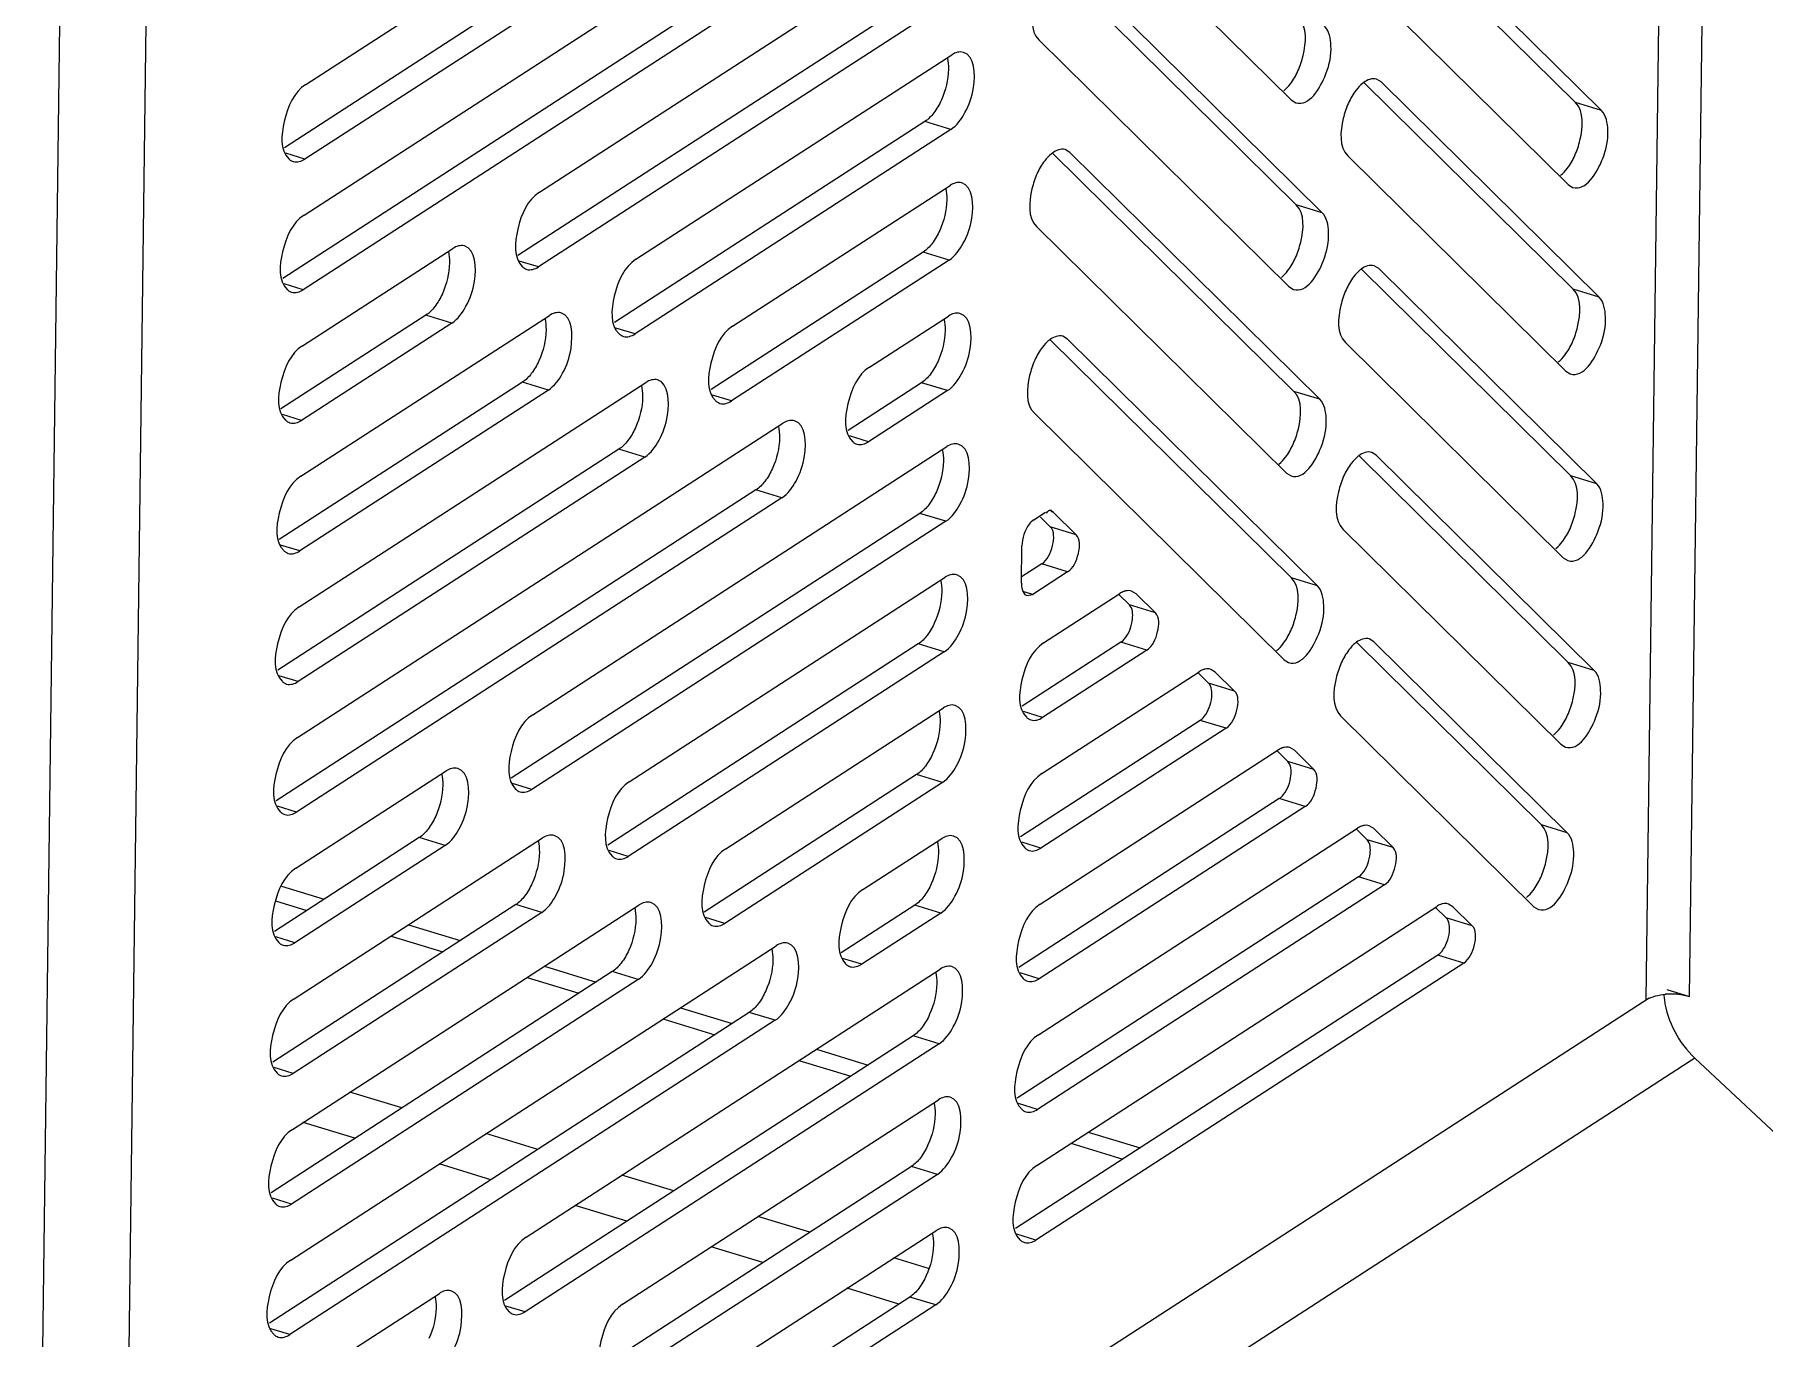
# Model space of a CAD drawing. Header units: millimetres. Extents: x -177 to 18421, y -5017 to 3255.
# Drawn here: x 4838.75 to 4859.56, y -2473.73 to -2458.04 of the extents above; entities that cross this region are included whole.
import ezdxf

# ---------------------------------------------------------------- set-up
doc = ezdxf.new("R2010")
doc.units = ezdxf.units.MM
doc.header["$LTSCALE"] = 46.255
doc.layers.get('0').update_dxf_attribs({"linetype": 'CONTINUOUS'})

msp = doc.modelspace()

# ---------------------------------------------------------------- linework, layer by layer
at = {"color": 3, "linetype": 'Continuous'}
for p, q in [((4858.662, -2469.613), (4859.216, -2426.319)), ((4858.141, -2469.653), (4858.692, -2426.658)), ((4839.793, -2481.536), (4840.376, -2436.023)), ((4838.753, -2481.616), (4839.336, -2436.103)), ((4842.016, -2458.641), (4846.187, -2455.941)), ((4853.869, -2458.828), (4850.863, -2455.859)), ((4841.996, -2460.213), (4847.834, -2456.432)), ((4854.98, -2456.367), (4857.601, -2458.955)), ((4846.175, -2456.838), (4842.005, -2459.539)), ((4844.826, -2459.938), (4849.806, -2456.713)), ((4851.235, -2457.214), (4854.242, -2460.184)), ((4857.2, -2459.845), (4854.578, -2457.256)), ((4847.823, -2457.329), (4841.985, -2461.11)), ((4849.794, -2457.611), (4844.814, -2460.836)), ((4853.84, -2461.073), (4850.834, -2458.104)), ((4845.987, -2460.744), (4849.786, -2458.284)), ((4854.951, -2458.611), (4854.895, -2458.578)), ((4854.951, -2458.611), (4857.572, -2461.2)), ((4853.869, -2458.828), (4853.925, -2458.862)), ((4849.774, -2459.182), (4845.976, -2461.642)), ((4851.206, -2459.459), (4851.151, -2459.425)), ((4851.206, -2459.459), (4854.213, -2462.428)), ((4857.171, -2462.09), (4854.55, -2459.501)), ((4847.149, -2461.55), (4849.766, -2459.855)), ((4857.2, -2459.845), (4857.255, -2459.879)), ((4853.811, -2463.318), (4850.805, -2460.349)), ((4841.976, -2461.784), (4843.783, -2460.614)), ((4849.754, -2460.753), (4847.137, -2462.448)), ((4854.922, -2460.856), (4854.867, -2460.822)), ((4854.922, -2460.856), (4857.544, -2463.445)), ((4853.84, -2461.073), (4853.896, -2461.107)), ((4841.956, -2463.355), (4844.945, -2461.42)), ((4848.796, -2462.041), (4849.746, -2461.427)), ((4843.772, -2461.511), (4841.965, -2462.682)), ((4851.178, -2461.704), (4851.122, -2461.67)), ((4851.178, -2461.704), (4854.184, -2464.673)), ((4857.142, -2464.334), (4854.521, -2461.745)), ((4841.936, -2464.926), (4846.106, -2462.226)), ((4857.171, -2462.09), (4857.227, -2462.123)), ((4844.933, -2462.317), (4841.945, -2464.253)), ((4849.734, -2462.324), (4848.785, -2462.939)), ((4853.783, -2465.562), (4850.776, -2462.593)), ((4841.916, -2466.498), (4847.754, -2462.717)), ((4846.094, -2463.123), (4841.924, -2465.824)), ((4844.745, -2466.223), (4849.725, -2462.998)), ((4854.893, -2463.1), (4854.838, -2463.067)), ((4854.893, -2463.1), (4857.515, -2465.689)), ((4853.811, -2463.318), (4853.867, -2463.351)), ((4847.742, -2463.614), (4841.904, -2467.395)), ((4849.714, -2463.896), (4844.734, -2467.121)), ((4850.772, -2463.878), (4850.913, -2463.786)), ((4851.01, -2463.789), (4850.983, -2463.772)), ((4851.01, -2463.789), (4851.282, -2464.057)), ((4857.114, -2466.579), (4854.492, -2463.99)), ((4850.624, -2464.641), (4850.63, -2464.192)), ((4857.142, -2464.334), (4857.198, -2464.368)), ((4845.907, -2467.029), (4849.705, -2464.569)), ((4851.179, -2464.504), (4850.76, -2464.776)), ((4850.69, -2464.79), (4850.76, -2464.776)), ((4850.891, -2465.359), (4851.808, -2464.765)), ((4852.003, -2464.769), (4851.948, -2464.735)), ((4852.003, -2464.769), (4852.235, -2464.998)), ((4854.865, -2465.345), (4854.809, -2465.311)), ((4854.865, -2465.345), (4857.19, -2467.642)), ((4849.694, -2465.467), (4845.895, -2467.927)), ((4852.132, -2465.445), (4850.879, -2466.257)), ((4853.783, -2465.562), (4853.838, -2465.596)), ((4850.87, -2466.93), (4852.761, -2465.706)), ((4852.956, -2465.71), (4852.901, -2465.677)), ((4852.956, -2465.71), (4853.188, -2465.94)), ((4847.068, -2467.835), (4849.685, -2466.14)), ((4856.789, -2468.532), (4854.463, -2466.235)), ((4853.085, -2466.386), (4850.859, -2467.828)), ((4850.85, -2468.502), (4853.714, -2466.647)), ((4853.909, -2466.651), (4853.854, -2466.618)), ((4853.909, -2466.651), (4854.141, -2466.881)), ((4857.114, -2466.579), (4857.169, -2466.612)), ((4841.896, -2468.069), (4843.703, -2466.899)), ((4849.674, -2467.038), (4847.056, -2468.733)), ((4854.038, -2467.327), (4850.839, -2469.399)), ((4841.876, -2469.64), (4844.864, -2467.705)), ((4850.83, -2470.073), (4854.667, -2467.588)), ((4854.862, -2467.592), (4854.807, -2467.559)), ((4854.862, -2467.592), (4855.094, -2467.822)), ((4843.691, -2467.796), (4841.884, -2468.967)), ((4848.716, -2468.326), (4849.665, -2467.712)), ((4841.722, -2468.285), (4842.236, -2468.442)), ((4854.991, -2468.269), (4850.819, -2470.971)), ((4841.855, -2471.211), (4846.025, -2468.511)), ((4850.81, -2471.644), (4855.62, -2468.529)), ((4855.814, -2468.533), (4855.76, -2468.5)), ((4855.814, -2468.533), (4856.047, -2468.763)), ((4856.789, -2468.532), (4856.845, -2468.565)), ((4844.853, -2468.602), (4841.864, -2470.538)), ((4849.654, -2468.609), (4848.704, -2469.224)), ((4843.249, -2468.751), (4843.872, -2468.941)), ((4841.835, -2472.783), (4847.673, -2469.002)), ((4844.665, -2472.508), (4849.645, -2469.283)), ((4844.885, -2469.249), (4845.508, -2469.439)), ((4855.944, -2469.21), (4850.799, -2472.542)), ((4846.014, -2469.408), (4841.844, -2472.109)), ((4858.387, -2469.529), (4858.662, -2469.613)), ((4858.174, -2469.632), (4839.376, -2481.806)), ((4846.521, -2469.748), (4847.144, -2469.938)), ((4847.662, -2469.899), (4841.824, -2473.68)), ((4849.633, -2470.181), (4844.653, -2473.406)), ((4858.725, -2470.354), (4839.751, -2482.643)), ((4848.157, -2470.247), (4848.78, -2470.437)), ((4867.083, -2478.178), (4858.725, -2470.354)), ((4845.826, -2473.314), (4849.625, -2470.854)), ((4851.428, -2471.244), (4852.051, -2471.434)), ((4849.613, -2471.752), (4845.815, -2474.212)), ((4846.987, -2474.12), (4849.605, -2472.425)), ((4841.815, -2474.354), (4843.622, -2473.184)), ((4849.593, -2473.323), (4846.976, -2475.018))]:
    msp.add_line(p, q, dxfattribs=at)
at = {"color": 7, "linetype": 'Continuous'}
for p, q in [((4854.772, -2456.374), (4857.289, -2458.86)), ((4845.863, -2456.743), (4841.758, -2459.403)), ((4847.511, -2457.234), (4841.738, -2460.974)), ((4851.028, -2457.222), (4853.93, -2460.089)), ((4849.483, -2457.516), (4844.567, -2460.7)), ((4854.743, -2458.619), (4857.261, -2461.105)), ((4857.601, -2458.955), (4857.289, -2458.86)), ((4849.463, -2459.087), (4845.728, -2461.506)), ((4849.774, -2459.182), (4849.463, -2459.087)), ((4842.005, -2459.539), (4841.774, -2459.469)), ((4850.999, -2459.467), (4853.901, -2462.333)), ((4854.242, -2460.184), (4853.93, -2460.089)), ((4844.814, -2460.836), (4844.583, -2460.766)), ((4849.443, -2460.658), (4846.89, -2462.312)), ((4849.754, -2460.753), (4849.443, -2460.658)), ((4841.985, -2461.11), (4841.754, -2461.04)), ((4854.715, -2460.864), (4857.232, -2463.35)), ((4857.572, -2461.2), (4857.261, -2461.105)), ((4843.46, -2461.416), (4841.717, -2462.545)), ((4843.772, -2461.511), (4843.46, -2461.416)), ((4845.976, -2461.642), (4845.744, -2461.572)), ((4850.97, -2461.712), (4853.872, -2464.578)), ((4844.621, -2462.222), (4841.697, -2464.116)), ((4844.933, -2462.317), (4844.621, -2462.222)), ((4849.422, -2462.229), (4848.538, -2462.803)), ((4849.734, -2462.324), (4849.422, -2462.229)), ((4847.137, -2462.448), (4846.906, -2462.378)), ((4854.213, -2462.428), (4853.901, -2462.333)), ((4841.965, -2462.682), (4841.734, -2462.611)), ((4848.785, -2462.939), (4848.554, -2462.869)), ((4845.783, -2463.028), (4841.677, -2465.688)), ((4846.094, -2463.123), (4845.783, -2463.028)), ((4854.686, -2463.108), (4857.203, -2465.594)), ((4847.431, -2463.519), (4841.657, -2467.259)), ((4847.742, -2463.614), (4847.431, -2463.519)), ((4857.544, -2463.445), (4857.232, -2463.35)), ((4849.402, -2463.801), (4844.486, -2466.985)), ((4849.714, -2463.896), (4849.402, -2463.801)), ((4850.853, -2463.847), (4850.971, -2463.962)), ((4851.01, -2463.789), (4850.98, -2463.779)), ((4851.282, -2464.057), (4850.971, -2463.962)), ((4841.945, -2464.253), (4841.713, -2464.183)), ((4850.868, -2464.409), (4850.625, -2464.566)), ((4851.179, -2464.504), (4850.868, -2464.409)), ((4854.184, -2464.673), (4853.872, -2464.578)), ((4850.76, -2464.776), (4850.641, -2464.739)), ((4851.796, -2464.777), (4851.924, -2464.903)), ((4852.235, -2464.998), (4851.924, -2464.903)), ((4849.382, -2465.372), (4845.648, -2467.791)), ((4849.694, -2465.467), (4849.382, -2465.372)), ((4851.82, -2465.35), (4850.632, -2466.12)), ((4852.132, -2465.445), (4851.82, -2465.35)), ((4854.657, -2465.353), (4856.879, -2467.547)), ((4857.515, -2465.689), (4857.203, -2465.594)), ((4841.924, -2465.824), (4841.693, -2465.754)), ((4852.749, -2465.718), (4852.876, -2465.845)), ((4853.188, -2465.94), (4852.876, -2465.845)), ((4850.879, -2466.257), (4850.648, -2466.186)), ((4852.773, -2466.291), (4850.612, -2467.691)), ((4853.085, -2466.386), (4852.773, -2466.291)), ((4853.702, -2466.659), (4853.829, -2466.786)), ((4854.141, -2466.881), (4853.829, -2466.786)), ((4844.734, -2467.121), (4844.503, -2467.051)), ((4849.362, -2466.943), (4846.809, -2468.597)), ((4849.674, -2467.038), (4849.362, -2466.943)), ((4853.726, -2467.232), (4850.592, -2469.263)), ((4854.038, -2467.327), (4853.726, -2467.232)), ((4841.904, -2467.395), (4841.673, -2467.325)), ((4843.38, -2467.701), (4841.637, -2468.83)), ((4843.691, -2467.796), (4843.38, -2467.701)), ((4854.654, -2467.6), (4854.782, -2467.727)), ((4857.19, -2467.642), (4856.879, -2467.547)), ((4845.895, -2467.927), (4845.664, -2467.857)), ((4850.859, -2467.828), (4850.628, -2467.758)), ((4855.094, -2467.822), (4854.782, -2467.727)), ((4854.679, -2468.174), (4850.571, -2470.834)), ((4854.991, -2468.269), (4854.679, -2468.174)), ((4844.541, -2468.507), (4841.617, -2470.401)), ((4841.652, -2468.462), (4842.028, -2468.577)), ((4844.853, -2468.602), (4844.541, -2468.507)), ((4849.342, -2468.514), (4848.457, -2469.088)), ((4849.654, -2468.609), (4849.342, -2468.514)), ((4847.056, -2468.733), (4846.825, -2468.663)), ((4855.607, -2468.542), (4855.735, -2468.668)), ((4856.047, -2468.763), (4855.735, -2468.668)), ((4841.884, -2468.967), (4841.653, -2468.896)), ((4843.041, -2468.886), (4843.664, -2469.076)), ((4848.704, -2469.224), (4848.473, -2469.154)), ((4855.632, -2469.115), (4850.551, -2472.405)), ((4855.944, -2469.21), (4855.632, -2469.115)), ((4845.702, -2469.313), (4841.597, -2471.973)), ((4846.014, -2469.408), (4845.702, -2469.313)), ((4850.839, -2469.399), (4850.608, -2469.329)), ((4844.677, -2469.384), (4845.3, -2469.574)), ((4847.35, -2469.804), (4841.577, -2473.544)), ((4846.312, -2469.883), (4846.936, -2470.073)), ((4847.662, -2469.899), (4847.35, -2469.804)), ((4849.322, -2470.086), (4844.406, -2473.269)), ((4849.633, -2470.181), (4849.322, -2470.086)), ((4847.948, -2470.382), (4848.572, -2470.572)), ((4841.864, -2470.538), (4841.633, -2470.468)), ((4843.17, -2470.953), (4842.547, -2470.763)), ((4850.819, -2470.971), (4850.587, -2470.9)), ((4842.607, -2471.318), (4841.984, -2471.128)), ((4844.806, -2471.452), (4844.183, -2471.262)), ((4851.22, -2471.379), (4851.843, -2471.569)), ((4844.243, -2471.817), (4843.62, -2471.627)), ((4849.302, -2471.657), (4845.567, -2474.076)), ((4849.613, -2471.752), (4849.302, -2471.657)), ((4846.442, -2471.951), (4845.819, -2471.761)), ((4841.844, -2472.109), (4841.613, -2472.039)), ((4845.879, -2472.315), (4845.256, -2472.126)), ((4848.078, -2472.449), (4847.455, -2472.259)), ((4850.799, -2472.542), (4850.567, -2472.471)), ((4847.515, -2472.814), (4846.892, -2472.624)), ((4849.508, -2472.885), (4849.091, -2472.758)), ((4849.281, -2473.228), (4846.729, -2474.882)), ((4849.151, -2473.313), (4848.528, -2473.123)), ((4849.593, -2473.323), (4849.281, -2473.228)), ((4844.653, -2473.406), (4844.422, -2473.336)), ((4841.824, -2473.68), (4841.593, -2473.61))]:
    msp.add_line(p, q, dxfattribs=at)
at = {"color": 3, "linetype": 'Continuous'}
for centre, radius, start, end in [((4854.948, -2458.898), 0.349, 126.3781, 128.9215), ((4851.203, -2459.746), 0.349, 126.3781, 128.9215), ((4854.919, -2461.143), 0.349, 126.3781, 128.9215), ((4851.174, -2461.991), 0.349, 126.3781, 128.9215), ((4854.89, -2463.387), 0.349, 126.3781, 128.9215), ((4854.861, -2465.632), 0.349, 126.3781, 128.9215), ((4859.337, -2469.525), 0.987, 183.5455, 187.4814), ((4858.444, -2470.422), 0.839, 84.8575, 95.0883)]:
    msp.add_arc(centre, radius, start, end, dxfattribs=at)
for points, knots in [([(4850.842, -2457.469), (4850.815, -2457.528), (4850.75, -2457.726), (4850.726, -2457.998), (4850.834, -2458.104)], [0, 0, 0, 0, 0.300556, 1, 1, 1, 1]), ([(4853.925, -2458.862), (4854.085, -2458.91), (4854.308, -2458.54), (4854.365, -2458.22), (4854.329, -2457.997), (4854.27, -2457.939)], [0, 0, 0, 0, 0.457686, 0.773105, 1, 1, 1, 1]), ([(4849.774, -2459.182), (4849.848, -2459.134), (4849.968, -2458.963), (4850.075, -2458.671), (4850.066, -2458.297), (4849.926, -2458.255)], [0, 0, 0, 0, 0.257826, 0.570702, 1, 1, 1, 1]), ([(4842.016, -2458.641), (4841.873, -2458.735), (4841.735, -2459.044), (4841.703, -2459.429), (4841.81, -2459.535)], [0, 0, 0, 0, 0.531434, 1, 1, 1, 1]), ([(4854.558, -2458.866), (4854.531, -2458.925), (4854.466, -2459.123), (4854.442, -2459.394), (4854.55, -2459.501)], [0, 0, 0, 0, 0.300556, 1, 1, 1, 1]), ([(4857.255, -2459.879), (4857.415, -2459.927), (4857.639, -2459.557), (4857.696, -2459.237), (4857.66, -2459.014), (4857.601, -2458.955)], [0, 0, 0, 0, 0.457686, 0.773105, 1, 1, 1, 1]), ([(4841.81, -2459.535), (4841.818, -2459.543), (4841.835, -2459.557), (4841.855, -2459.566), (4841.865, -2459.569)], [0, 0, 0, 0, 0.511486, 1, 1, 1, 1]), ([(4850.813, -2459.714), (4850.786, -2459.773), (4850.721, -2459.97), (4850.698, -2460.242), (4850.805, -2460.349)], [0, 0, 0, 0, 0.300556, 1, 1, 1, 1]), ([(4844.826, -2459.938), (4844.682, -2460.032), (4844.544, -2460.341), (4844.512, -2460.726), (4844.619, -2460.832)], [0, 0, 0, 0, 0.531434, 1, 1, 1, 1]), ([(4849.754, -2460.753), (4849.828, -2460.705), (4849.948, -2460.534), (4850.055, -2460.242), (4850.046, -2459.869), (4849.906, -2459.826)], [0, 0, 0, 0, 0.257826, 0.570702, 1, 1, 1, 1]), ([(4841.996, -2460.213), (4841.852, -2460.306), (4841.715, -2460.615), (4841.682, -2461), (4841.79, -2461.106)], [0, 0, 0, 0, 0.531434, 1, 1, 1, 1]), ([(4853.896, -2461.107), (4854.056, -2461.155), (4854.279, -2460.785), (4854.336, -2460.465), (4854.3, -2460.242), (4854.242, -2460.184)], [0, 0, 0, 0, 0.457686, 0.773105, 1, 1, 1, 1]), ([(4843.772, -2461.511), (4843.846, -2461.464), (4843.965, -2461.292), (4844.073, -2461), (4844.063, -2460.627), (4843.923, -2460.584)], [0, 0, 0, 0, 0.257826, 0.570702, 1, 1, 1, 1]), ([(4844.619, -2460.832), (4844.627, -2460.84), (4844.644, -2460.853), (4844.664, -2460.863), (4844.674, -2460.866)], [0, 0, 0, 0, 0.511486, 1, 1, 1, 1]), ([(4845.987, -2460.744), (4845.843, -2460.838), (4845.706, -2461.147), (4845.673, -2461.532), (4845.781, -2461.638)], [0, 0, 0, 0, 0.531434, 1, 1, 1, 1]), ([(4841.79, -2461.106), (4841.798, -2461.114), (4841.815, -2461.128), (4841.835, -2461.137), (4841.845, -2461.14)], [0, 0, 0, 0, 0.511486, 1, 1, 1, 1]), ([(4854.529, -2461.11), (4854.502, -2461.17), (4854.437, -2461.367), (4854.413, -2461.639), (4854.521, -2461.745)], [0, 0, 0, 0, 0.300556, 1, 1, 1, 1]), ([(4857.227, -2462.123), (4857.387, -2462.171), (4857.61, -2461.801), (4857.667, -2461.481), (4857.631, -2461.258), (4857.572, -2461.2)], [0, 0, 0, 0, 0.457686, 0.773105, 1, 1, 1, 1]), ([(4844.933, -2462.317), (4845.007, -2462.27), (4845.127, -2462.098), (4845.234, -2461.806), (4845.225, -2461.433), (4845.084, -2461.39)], [0, 0, 0, 0, 0.257826, 0.570702, 1, 1, 1, 1]), ([(4849.734, -2462.324), (4849.808, -2462.277), (4849.928, -2462.105), (4850.035, -2461.813), (4850.026, -2461.44), (4849.885, -2461.397)], [0, 0, 0, 0, 0.257826, 0.570702, 1, 1, 1, 1]), ([(4845.781, -2461.638), (4845.789, -2461.646), (4845.806, -2461.66), (4845.826, -2461.669), (4845.836, -2461.672)], [0, 0, 0, 0, 0.511486, 1, 1, 1, 1]), ([(4847.149, -2461.55), (4847.005, -2461.644), (4846.867, -2461.953), (4846.835, -2462.338), (4846.942, -2462.444)], [0, 0, 0, 0, 0.531434, 1, 1, 1, 1]), ([(4841.976, -2461.784), (4841.832, -2461.877), (4841.695, -2462.187), (4841.662, -2462.571), (4841.77, -2462.678)], [0, 0, 0, 0, 0.531434, 1, 1, 1, 1]), ([(4848.796, -2462.041), (4848.653, -2462.135), (4848.515, -2462.444), (4848.483, -2462.829), (4848.59, -2462.935)], [0, 0, 0, 0, 0.531434, 1, 1, 1, 1]), ([(4850.784, -2461.958), (4850.758, -2462.018), (4850.693, -2462.215), (4850.669, -2462.487), (4850.776, -2462.593)], [0, 0, 0, 0, 0.300556, 1, 1, 1, 1]), ([(4846.094, -2463.123), (4846.168, -2463.076), (4846.288, -2462.904), (4846.395, -2462.612), (4846.386, -2462.239), (4846.246, -2462.196)], [0, 0, 0, 0, 0.257826, 0.570702, 1, 1, 1, 1]), ([(4846.942, -2462.444), (4846.95, -2462.452), (4846.967, -2462.466), (4846.987, -2462.475), (4846.997, -2462.478)], [0, 0, 0, 0, 0.511486, 1, 1, 1, 1]), ([(4853.867, -2463.351), (4854.027, -2463.399), (4854.251, -2463.03), (4854.307, -2462.71), (4854.272, -2462.486), (4854.213, -2462.428)], [0, 0, 0, 0, 0.457686, 0.773105, 1, 1, 1, 1]), ([(4841.77, -2462.678), (4841.778, -2462.685), (4841.795, -2462.699), (4841.815, -2462.708), (4841.825, -2462.711)], [0, 0, 0, 0, 0.511486, 1, 1, 1, 1]), ([(4847.742, -2463.614), (4847.816, -2463.567), (4847.936, -2463.395), (4848.043, -2463.103), (4848.034, -2462.73), (4847.894, -2462.687)], [0, 0, 0, 0, 0.257826, 0.570702, 1, 1, 1, 1]), ([(4848.59, -2462.935), (4848.598, -2462.943), (4848.615, -2462.956), (4848.635, -2462.966), (4848.645, -2462.969)], [0, 0, 0, 0, 0.511486, 1, 1, 1, 1]), ([(4849.714, -2463.896), (4849.788, -2463.848), (4849.907, -2463.677), (4850.015, -2463.385), (4850.005, -2463.011), (4849.865, -2462.968)], [0, 0, 0, 0, 0.257826, 0.570702, 1, 1, 1, 1]), ([(4841.956, -2463.355), (4841.812, -2463.448), (4841.675, -2463.758), (4841.642, -2464.143), (4841.75, -2464.249)], [0, 0, 0, 0, 0.531434, 1, 1, 1, 1]), ([(4854.5, -2463.355), (4854.474, -2463.414), (4854.408, -2463.612), (4854.385, -2463.884), (4854.492, -2463.99)], [0, 0, 0, 0, 0.300556, 1, 1, 1, 1]), ([(4857.198, -2464.368), (4857.358, -2464.416), (4857.581, -2464.046), (4857.638, -2463.726), (4857.603, -2463.503), (4857.544, -2463.445)], [0, 0, 0, 0, 0.457686, 0.773105, 1, 1, 1, 1]), ([(4850.772, -2463.878), (4850.751, -2463.891), (4850.669, -2463.978), (4850.631, -2464.1), (4850.63, -2464.192)], [0, 0, 0, 0, 0.21093, 1, 1, 1, 1]), ([(4850.949, -2463.771), (4850.944, -2463.774), (4850.933, -2463.784), (4850.925, -2463.796), (4850.921, -2463.802)], [0, 0, 0, 0, 0.42716, 1, 1, 1, 1]), ([(4850.984, -2463.768), (4850.979, -2463.766), (4850.966, -2463.763), (4850.954, -2463.767), (4850.949, -2463.771)], [0, 0, 0, 0, 0.472912, 1, 1, 1, 1]), ([(4851.179, -2464.504), (4851.251, -2464.458), (4851.32, -2464.303), (4851.336, -2464.111), (4851.282, -2464.057)], [0, 0, 0, 0, 0.531425, 1, 1, 1, 1]), ([(4841.75, -2464.249), (4841.758, -2464.257), (4841.775, -2464.27), (4841.795, -2464.279), (4841.805, -2464.282)], [0, 0, 0, 0, 0.511486, 1, 1, 1, 1]), ([(4849.694, -2465.467), (4849.768, -2465.419), (4849.887, -2465.248), (4849.995, -2464.956), (4849.985, -2464.582), (4849.845, -2464.54)], [0, 0, 0, 0, 0.257826, 0.570702, 1, 1, 1, 1]), ([(4850.624, -2464.641), (4850.624, -2464.659), (4850.626, -2464.713), (4850.654, -2464.78), (4850.69, -2464.79)], [0, 0, 0, 0, 0.325161, 1, 1, 1, 1]), ([(4851.855, -2464.741), (4851.847, -2464.744), (4851.831, -2464.751), (4851.816, -2464.76), (4851.808, -2464.765)], [0, 0, 0, 0, 0.484434, 1, 1, 1, 1]), ([(4851.88, -2464.734), (4851.876, -2464.734), (4851.867, -2464.737), (4851.859, -2464.739), (4851.855, -2464.741)], [0, 0, 0, 0, 0.491852, 1, 1, 1, 1]), ([(4851.948, -2464.735), (4851.937, -2464.732), (4851.914, -2464.729), (4851.891, -2464.731), (4851.88, -2464.734)], [0, 0, 0, 0, 0.487114, 1, 1, 1, 1]), ([(4853.838, -2465.596), (4853.998, -2465.644), (4854.222, -2465.274), (4854.279, -2464.954), (4854.243, -2464.731), (4854.184, -2464.673)], [0, 0, 0, 0, 0.457686, 0.773105, 1, 1, 1, 1]), ([(4841.936, -2464.926), (4841.792, -2465.02), (4841.655, -2465.329), (4841.622, -2465.714), (4841.73, -2465.82)], [0, 0, 0, 0, 0.531434, 1, 1, 1, 1]), ([(4852.132, -2465.445), (4852.204, -2465.399), (4852.273, -2465.244), (4852.289, -2465.052), (4852.235, -2464.998)], [0, 0, 0, 0, 0.531425, 1, 1, 1, 1]), ([(4850.891, -2465.359), (4850.747, -2465.452), (4850.609, -2465.762), (4850.577, -2466.146), (4850.684, -2466.253)], [0, 0, 0, 0, 0.531434, 1, 1, 1, 1]), ([(4854.471, -2465.6), (4854.445, -2465.659), (4854.38, -2465.856), (4854.356, -2466.128), (4854.463, -2466.235)], [0, 0, 0, 0, 0.300556, 1, 1, 1, 1]), ([(4841.73, -2465.82), (4841.737, -2465.828), (4841.755, -2465.842), (4841.774, -2465.851), (4841.785, -2465.854)], [0, 0, 0, 0, 0.511486, 1, 1, 1, 1]), ([(4852.808, -2465.682), (4852.8, -2465.685), (4852.784, -2465.692), (4852.768, -2465.701), (4852.761, -2465.706)], [0, 0, 0, 0, 0.484434, 1, 1, 1, 1]), ([(4852.833, -2465.675), (4852.828, -2465.675), (4852.82, -2465.678), (4852.812, -2465.68), (4852.808, -2465.682)], [0, 0, 0, 0, 0.491852, 1, 1, 1, 1]), ([(4852.901, -2465.677), (4852.89, -2465.673), (4852.867, -2465.67), (4852.844, -2465.672), (4852.833, -2465.675)], [0, 0, 0, 0, 0.487114, 1, 1, 1, 1]), ([(4857.169, -2466.613), (4857.329, -2466.66), (4857.553, -2466.291), (4857.609, -2465.971), (4857.574, -2465.748), (4857.515, -2465.689)], [0, 0, 0, 0, 0.457686, 0.773105, 1, 1, 1, 1]), ([(4853.085, -2466.386), (4853.157, -2466.34), (4853.226, -2466.185), (4853.242, -2465.993), (4853.188, -2465.94)], [0, 0, 0, 0, 0.531425, 1, 1, 1, 1]), ([(4844.745, -2466.223), (4844.601, -2466.317), (4844.464, -2466.626), (4844.431, -2467.011), (4844.539, -2467.117)], [0, 0, 0, 0, 0.531434, 1, 1, 1, 1]), ([(4849.674, -2467.038), (4849.747, -2466.99), (4849.867, -2466.819), (4849.974, -2466.527), (4849.965, -2466.154), (4849.825, -2466.111)], [0, 0, 0, 0, 0.257826, 0.570702, 1, 1, 1, 1]), ([(4850.684, -2466.253), (4850.692, -2466.261), (4850.709, -2466.274), (4850.729, -2466.283), (4850.739, -2466.286)], [0, 0, 0, 0, 0.511486, 1, 1, 1, 1]), ([(4841.916, -2466.498), (4841.772, -2466.591), (4841.634, -2466.9), (4841.602, -2467.285), (4841.709, -2467.391)], [0, 0, 0, 0, 0.531434, 1, 1, 1, 1]), ([(4853.76, -2466.623), (4853.753, -2466.626), (4853.736, -2466.633), (4853.721, -2466.642), (4853.714, -2466.647)], [0, 0, 0, 0, 0.484434, 1, 1, 1, 1]), ([(4853.786, -2466.616), (4853.781, -2466.617), (4853.773, -2466.619), (4853.765, -2466.622), (4853.76, -2466.623)], [0, 0, 0, 0, 0.491852, 1, 1, 1, 1]), ([(4853.854, -2466.618), (4853.843, -2466.614), (4853.82, -2466.611), (4853.797, -2466.613), (4853.786, -2466.616)], [0, 0, 0, 0, 0.487114, 1, 1, 1, 1]), ([(4843.691, -2467.796), (4843.765, -2467.749), (4843.885, -2467.577), (4843.992, -2467.285), (4843.983, -2466.912), (4843.843, -2466.869)], [0, 0, 0, 0, 0.257826, 0.570702, 1, 1, 1, 1]), ([(4845.907, -2467.029), (4845.763, -2467.123), (4845.625, -2467.432), (4845.593, -2467.817), (4845.7, -2467.923)], [0, 0, 0, 0, 0.531434, 1, 1, 1, 1]), ([(4850.87, -2466.93), (4850.727, -2467.023), (4850.589, -2467.333), (4850.557, -2467.718), (4850.664, -2467.824)], [0, 0, 0, 0, 0.531434, 1, 1, 1, 1]), ([(4854.038, -2467.327), (4854.11, -2467.281), (4854.178, -2467.126), (4854.195, -2466.934), (4854.141, -2466.881)], [0, 0, 0, 0, 0.531425, 1, 1, 1, 1]), ([(4844.539, -2467.117), (4844.547, -2467.125), (4844.564, -2467.138), (4844.584, -2467.148), (4844.594, -2467.151)], [0, 0, 0, 0, 0.511486, 1, 1, 1, 1]), ([(4841.709, -2467.391), (4841.717, -2467.399), (4841.734, -2467.413), (4841.754, -2467.422), (4841.764, -2467.425)], [0, 0, 0, 0, 0.511486, 1, 1, 1, 1]), ([(4844.853, -2468.602), (4844.926, -2468.555), (4845.046, -2468.383), (4845.153, -2468.091), (4845.144, -2467.718), (4845.004, -2467.675)], [0, 0, 0, 0, 0.257826, 0.570702, 1, 1, 1, 1]), ([(4849.654, -2468.609), (4849.727, -2468.562), (4849.847, -2468.39), (4849.954, -2468.098), (4849.945, -2467.725), (4849.805, -2467.682)], [0, 0, 0, 0, 0.257826, 0.570702, 1, 1, 1, 1]), ([(4854.713, -2467.564), (4854.705, -2467.567), (4854.689, -2467.574), (4854.674, -2467.583), (4854.667, -2467.588)], [0, 0, 0, 0, 0.484434, 1, 1, 1, 1]), ([(4854.738, -2467.557), (4854.734, -2467.558), (4854.726, -2467.56), (4854.718, -2467.563), (4854.713, -2467.564)], [0, 0, 0, 0, 0.491852, 1, 1, 1, 1]), ([(4854.807, -2467.559), (4854.796, -2467.555), (4854.773, -2467.552), (4854.75, -2467.554), (4854.738, -2467.557)], [0, 0, 0, 0, 0.487114, 1, 1, 1, 1]), ([(4856.845, -2468.565), (4857.005, -2468.613), (4857.228, -2468.243), (4857.285, -2467.923), (4857.249, -2467.7), (4857.19, -2467.642)], [0, 0, 0, 0, 0.457686, 0.773105, 1, 1, 1, 1]), ([(4847.068, -2467.835), (4846.924, -2467.929), (4846.787, -2468.238), (4846.754, -2468.623), (4846.862, -2468.729)], [0, 0, 0, 0, 0.531434, 1, 1, 1, 1]), ([(4850.664, -2467.824), (4850.672, -2467.832), (4850.689, -2467.845), (4850.709, -2467.854), (4850.719, -2467.858)], [0, 0, 0, 0, 0.511486, 1, 1, 1, 1]), ([(4854.991, -2468.269), (4855.063, -2468.222), (4855.131, -2468.067), (4855.148, -2467.875), (4855.094, -2467.822)], [0, 0, 0, 0, 0.531425, 1, 1, 1, 1]), ([(4841.896, -2468.069), (4841.752, -2468.162), (4841.614, -2468.472), (4841.582, -2468.856), (4841.689, -2468.963)], [0, 0, 0, 0, 0.531434, 1, 1, 1, 1]), ([(4845.7, -2467.923), (4845.708, -2467.931), (4845.725, -2467.945), (4845.745, -2467.954), (4845.755, -2467.957)], [0, 0, 0, 0, 0.511486, 1, 1, 1, 1]), ([(4848.716, -2468.326), (4848.572, -2468.42), (4848.434, -2468.729), (4848.402, -2469.114), (4848.509, -2469.22)], [0, 0, 0, 0, 0.531434, 1, 1, 1, 1]), ([(4846.014, -2469.408), (4846.088, -2469.361), (4846.208, -2469.189), (4846.315, -2468.897), (4846.305, -2468.524), (4846.165, -2468.481)], [0, 0, 0, 0, 0.257826, 0.570702, 1, 1, 1, 1]), ([(4850.85, -2468.502), (4850.706, -2468.595), (4850.569, -2468.904), (4850.536, -2469.289), (4850.644, -2469.395)], [0, 0, 0, 0, 0.531434, 1, 1, 1, 1]), ([(4855.666, -2468.505), (4855.658, -2468.508), (4855.642, -2468.515), (4855.627, -2468.524), (4855.62, -2468.529)], [0, 0, 0, 0, 0.484434, 1, 1, 1, 1]), ([(4855.691, -2468.498), (4855.687, -2468.499), (4855.679, -2468.501), (4855.67, -2468.504), (4855.666, -2468.505)], [0, 0, 0, 0, 0.491852, 1, 1, 1, 1]), ([(4855.76, -2468.5), (4855.749, -2468.496), (4855.726, -2468.493), (4855.703, -2468.495), (4855.691, -2468.498)], [0, 0, 0, 0, 0.487114, 1, 1, 1, 1]), ([(4846.862, -2468.729), (4846.869, -2468.737), (4846.887, -2468.751), (4846.906, -2468.76), (4846.917, -2468.763)], [0, 0, 0, 0, 0.511486, 1, 1, 1, 1]), ([(4855.944, -2469.21), (4856.016, -2469.163), (4856.084, -2469.008), (4856.101, -2468.816), (4856.047, -2468.763)], [0, 0, 0, 0, 0.531425, 1, 1, 1, 1]), ([(4841.689, -2468.963), (4841.697, -2468.97), (4841.714, -2468.984), (4841.734, -2468.993), (4841.744, -2468.996)], [0, 0, 0, 0, 0.511486, 1, 1, 1, 1]), ([(4847.662, -2469.899), (4847.736, -2469.852), (4847.855, -2469.68), (4847.963, -2469.388), (4847.953, -2469.015), (4847.813, -2468.972)], [0, 0, 0, 0, 0.257826, 0.570702, 1, 1, 1, 1]), ([(4848.509, -2469.22), (4848.517, -2469.228), (4848.534, -2469.241), (4848.554, -2469.251), (4848.564, -2469.254)], [0, 0, 0, 0, 0.511486, 1, 1, 1, 1]), ([(4849.633, -2470.181), (4849.707, -2470.133), (4849.827, -2469.962), (4849.934, -2469.67), (4849.925, -2469.296), (4849.785, -2469.253)], [0, 0, 0, 0, 0.257826, 0.570702, 1, 1, 1, 1]), ([(4850.644, -2469.395), (4850.652, -2469.403), (4850.669, -2469.417), (4850.689, -2469.426), (4850.699, -2469.429)], [0, 0, 0, 0, 0.511486, 1, 1, 1, 1]), ([(4841.876, -2469.64), (4841.732, -2469.733), (4841.594, -2470.043), (4841.562, -2470.428), (4841.669, -2470.534)], [0, 0, 0, 0, 0.531434, 1, 1, 1, 1]), ([(4850.83, -2470.073), (4850.686, -2470.166), (4850.549, -2470.476), (4850.516, -2470.86), (4850.624, -2470.966)], [0, 0, 0, 0, 0.531434, 1, 1, 1, 1]), ([(4841.669, -2470.534), (4841.677, -2470.542), (4841.694, -2470.555), (4841.714, -2470.564), (4841.724, -2470.567)], [0, 0, 0, 0, 0.511486, 1, 1, 1, 1]), ([(4849.613, -2471.752), (4849.687, -2471.704), (4849.807, -2471.533), (4849.914, -2471.241), (4849.905, -2470.867), (4849.765, -2470.825)], [0, 0, 0, 0, 0.257826, 0.570702, 1, 1, 1, 1]), ([(4850.624, -2470.966), (4850.632, -2470.974), (4850.649, -2470.988), (4850.669, -2470.997), (4850.679, -2471)], [0, 0, 0, 0, 0.511486, 1, 1, 1, 1]), ([(4841.855, -2471.211), (4841.712, -2471.305), (4841.574, -2471.614), (4841.542, -2471.999), (4841.649, -2472.105)], [0, 0, 0, 0, 0.531434, 1, 1, 1, 1]), ([(4850.81, -2471.644), (4850.666, -2471.737), (4850.529, -2472.047), (4850.496, -2472.431), (4850.604, -2472.538)], [0, 0, 0, 0, 0.531434, 1, 1, 1, 1]), ([(4841.649, -2472.105), (4841.657, -2472.113), (4841.674, -2472.127), (4841.694, -2472.136), (4841.704, -2472.139)], [0, 0, 0, 0, 0.511486, 1, 1, 1, 1]), ([(4849.593, -2473.323), (4849.667, -2473.275), (4849.787, -2473.104), (4849.894, -2472.812), (4849.885, -2472.439), (4849.745, -2472.396)], [0, 0, 0, 0, 0.257826, 0.570702, 1, 1, 1, 1]), ([(4844.665, -2472.508), (4844.521, -2472.602), (4844.383, -2472.911), (4844.351, -2473.296), (4844.458, -2473.402)], [0, 0, 0, 0, 0.531434, 1, 1, 1, 1]), ([(4850.604, -2472.538), (4850.611, -2472.546), (4850.629, -2472.559), (4850.649, -2472.568), (4850.659, -2472.571)], [0, 0, 0, 0, 0.511486, 1, 1, 1, 1]), ([(4841.835, -2472.783), (4841.691, -2472.876), (4841.554, -2473.185), (4841.521, -2473.57), (4841.629, -2473.676)], [0, 0, 0, 0, 0.531434, 1, 1, 1, 1]), ([(4843.611, -2474.081), (4843.684, -2474.034), (4843.804, -2473.862), (4843.911, -2473.57), (4843.902, -2473.197), (4843.762, -2473.154)], [0, 0, 0, 0, 0.257826, 0.570702, 1, 1, 1, 1]), ([(4845.826, -2473.314), (4845.682, -2473.408), (4845.545, -2473.717), (4845.512, -2474.102), (4845.62, -2474.208)], [0, 0, 0, 0, 0.531434, 1, 1, 1, 1]), ([(4844.458, -2473.402), (4844.466, -2473.41), (4844.483, -2473.423), (4844.503, -2473.433), (4844.513, -2473.436)], [0, 0, 0, 0, 0.511486, 1, 1, 1, 1]), ([(4841.629, -2473.676), (4841.637, -2473.684), (4841.654, -2473.698), (4841.674, -2473.707), (4841.684, -2473.71)], [0, 0, 0, 0, 0.511486, 1, 1, 1, 1])]:
    msp.add_open_spline(points, degree=3, knots=knots, dxfattribs=at)
at = {"color": 7, "linetype": 'Continuous'}
for points, knots in [([(4853.95, -2458.479), (4853.977, -2458.42), (4854.042, -2458.222), (4854.066, -2457.95), (4853.959, -2457.844)], [0, 0, 0, 0, 0.300556, 1, 1, 1, 1]), ([(4857.281, -2459.495), (4857.308, -2459.436), (4857.373, -2459.239), (4857.397, -2458.967), (4857.289, -2458.86)], [0, 0, 0, 0, 0.300556, 1, 1, 1, 1]), ([(4853.922, -2460.723), (4853.948, -2460.664), (4854.014, -2460.467), (4854.037, -2460.195), (4853.93, -2460.089)], [0, 0, 0, 0, 0.300556, 1, 1, 1, 1]), ([(4857.253, -2461.74), (4857.279, -2461.681), (4857.344, -2461.483), (4857.368, -2461.211), (4857.261, -2461.105)], [0, 0, 0, 0, 0.300556, 1, 1, 1, 1]), ([(4853.893, -2462.968), (4853.92, -2462.909), (4853.985, -2462.711), (4854.009, -2462.439), (4853.901, -2462.333)], [0, 0, 0, 0, 0.300556, 1, 1, 1, 1]), ([(4857.224, -2463.985), (4857.25, -2463.925), (4857.316, -2463.728), (4857.339, -2463.456), (4857.232, -2463.35)], [0, 0, 0, 0, 0.300556, 1, 1, 1, 1]), ([(4850.868, -2464.409), (4850.939, -2464.363), (4851.008, -2464.208), (4851.025, -2464.016), (4850.971, -2463.962)], [0, 0, 0, 0, 0.531425, 1, 1, 1, 1]), ([(4853.864, -2465.213), (4853.891, -2465.154), (4853.956, -2464.956), (4853.98, -2464.684), (4853.872, -2464.578)], [0, 0, 0, 0, 0.300556, 1, 1, 1, 1]), ([(4851.82, -2465.35), (4851.839, -2465.338), (4851.914, -2465.262), (4851.951, -2465.155), (4851.96, -2465.072)], [0, 0, 0, 0, 0.208453, 1, 1, 1, 1]), ([(4857.195, -2466.229), (4857.222, -2466.17), (4857.287, -2465.972), (4857.311, -2465.701), (4857.203, -2465.594)], [0, 0, 0, 0, 0.300556, 1, 1, 1, 1]), ([(4852.773, -2466.291), (4852.792, -2466.279), (4852.867, -2466.203), (4852.904, -2466.096), (4852.913, -2466.013)], [0, 0, 0, 0, 0.208453, 1, 1, 1, 1]), ([(4853.726, -2467.232), (4853.745, -2467.221), (4853.82, -2467.144), (4853.857, -2467.037), (4853.866, -2466.954)], [0, 0, 0, 0, 0.208453, 1, 1, 1, 1]), ([(4856.871, -2468.182), (4856.897, -2468.123), (4856.963, -2467.925), (4856.986, -2467.653), (4856.879, -2467.547)], [0, 0, 0, 0, 0.300556, 1, 1, 1, 1]), ([(4854.679, -2468.174), (4854.698, -2468.162), (4854.773, -2468.086), (4854.81, -2467.978), (4854.819, -2467.895)], [0, 0, 0, 0, 0.208453, 1, 1, 1, 1]), ([(4855.632, -2469.115), (4855.65, -2469.103), (4855.726, -2469.027), (4855.763, -2468.919), (4855.772, -2468.836)], [0, 0, 0, 0, 0.208453, 1, 1, 1, 1])]:
    msp.add_open_spline(points, degree=3, knots=knots, dxfattribs=at)
for points in [[(4849.732, -2458.318), (4849.743, -2458.363), (4849.747, -2458.411), (4849.746, -2458.458)], [(4849.746, -2458.458), (4849.745, -2458.585), (4849.713, -2458.713), (4849.661, -2458.828)], [(4853.859, -2458.635), (4853.896, -2458.587), (4853.926, -2458.534), (4853.95, -2458.479)], [(4853.78, -2458.718), (4853.809, -2458.694), (4853.836, -2458.665), (4853.859, -2458.635)], [(4849.661, -2458.828), (4849.636, -2458.883), (4849.606, -2458.936), (4849.569, -2458.984)], [(4849.569, -2458.984), (4849.539, -2459.023), (4849.504, -2459.06), (4849.463, -2459.087)], [(4857.19, -2459.651), (4857.226, -2459.603), (4857.257, -2459.55), (4857.281, -2459.495)], [(4857.11, -2459.734), (4857.14, -2459.71), (4857.167, -2459.681), (4857.19, -2459.651)], [(4849.712, -2459.889), (4849.723, -2459.935), (4849.727, -2459.982), (4849.726, -2460.029)], [(4849.726, -2460.029), (4849.725, -2460.156), (4849.693, -2460.284), (4849.641, -2460.399)], [(4849.641, -2460.399), (4849.616, -2460.454), (4849.586, -2460.507), (4849.549, -2460.555)], [(4849.549, -2460.555), (4849.519, -2460.594), (4849.484, -2460.631), (4849.443, -2460.658)], [(4843.744, -2460.787), (4843.742, -2460.914), (4843.71, -2461.042), (4843.658, -2461.158)], [(4843.73, -2460.647), (4843.741, -2460.693), (4843.744, -2460.74), (4843.744, -2460.787)], [(4853.83, -2460.879), (4853.867, -2460.831), (4853.897, -2460.778), (4853.922, -2460.723)], [(4853.751, -2460.962), (4853.781, -2460.938), (4853.807, -2460.91), (4853.83, -2460.879)], [(4843.658, -2461.158), (4843.634, -2461.212), (4843.604, -2461.266), (4843.567, -2461.313)], [(4843.567, -2461.313), (4843.537, -2461.353), (4843.502, -2461.39), (4843.46, -2461.416)], [(4844.891, -2461.453), (4844.902, -2461.499), (4844.906, -2461.546), (4844.905, -2461.593)], [(4849.692, -2461.46), (4849.703, -2461.506), (4849.707, -2461.553), (4849.706, -2461.601)], [(4844.905, -2461.593), (4844.904, -2461.72), (4844.872, -2461.848), (4844.82, -2461.964)], [(4849.706, -2461.601), (4849.705, -2461.727), (4849.673, -2461.855), (4849.621, -2461.971)], [(4857.161, -2461.896), (4857.198, -2461.848), (4857.228, -2461.795), (4857.253, -2461.74)], [(4844.82, -2461.964), (4844.795, -2462.019), (4844.765, -2462.072), (4844.728, -2462.119)], [(4849.621, -2461.971), (4849.596, -2462.026), (4849.566, -2462.079), (4849.529, -2462.126)], [(4857.082, -2461.979), (4857.112, -2461.955), (4857.138, -2461.926), (4857.161, -2461.896)], [(4844.728, -2462.119), (4844.698, -2462.159), (4844.663, -2462.196), (4844.621, -2462.222)], [(4846.052, -2462.259), (4846.063, -2462.305), (4846.067, -2462.352), (4846.067, -2462.399)], [(4849.529, -2462.126), (4849.499, -2462.166), (4849.464, -2462.203), (4849.422, -2462.229)], [(4846.067, -2462.399), (4846.065, -2462.526), (4846.033, -2462.654), (4845.981, -2462.77)], [(4845.981, -2462.77), (4845.956, -2462.825), (4845.926, -2462.878), (4845.89, -2462.925)], [(4847.714, -2462.89), (4847.713, -2463.017), (4847.681, -2463.145), (4847.629, -2463.261)], [(4847.7, -2462.75), (4847.711, -2462.796), (4847.715, -2462.843), (4847.714, -2462.89)], [(4845.89, -2462.925), (4845.86, -2462.965), (4845.824, -2463.002), (4845.783, -2463.028)], [(4849.672, -2463.031), (4849.683, -2463.077), (4849.687, -2463.125), (4849.686, -2463.172)], [(4853.722, -2463.207), (4853.752, -2463.183), (4853.778, -2463.154), (4853.802, -2463.124)], [(4853.802, -2463.124), (4853.838, -2463.076), (4853.868, -2463.023), (4853.893, -2462.968)], [(4847.629, -2463.261), (4847.604, -2463.315), (4847.574, -2463.369), (4847.538, -2463.416)], [(4849.686, -2463.172), (4849.684, -2463.298), (4849.653, -2463.426), (4849.601, -2463.542)], [(4847.538, -2463.416), (4847.507, -2463.456), (4847.472, -2463.493), (4847.431, -2463.519)], [(4849.601, -2463.542), (4849.576, -2463.597), (4849.546, -2463.65), (4849.509, -2463.698)], [(4849.509, -2463.698), (4849.479, -2463.737), (4849.444, -2463.774), (4849.402, -2463.801)], [(4857.053, -2464.223), (4857.083, -2464.199), (4857.109, -2464.171), (4857.132, -2464.14)], [(4857.132, -2464.14), (4857.169, -2464.093), (4857.199, -2464.039), (4857.224, -2463.985)], [(4849.666, -2464.743), (4849.664, -2464.87), (4849.632, -2464.998), (4849.58, -2465.113)], [(4849.652, -2464.603), (4849.663, -2464.648), (4849.666, -2464.696), (4849.666, -2464.743)], [(4851.96, -2465.072), (4851.966, -2465.015), (4851.965, -2464.944), (4851.924, -2464.903)], [(4849.58, -2465.113), (4849.556, -2465.168), (4849.526, -2465.221), (4849.489, -2465.269)], [(4849.489, -2465.269), (4849.459, -2465.308), (4849.424, -2465.345), (4849.382, -2465.372)], [(4853.693, -2465.452), (4853.723, -2465.428), (4853.749, -2465.399), (4853.773, -2465.368)], [(4853.773, -2465.368), (4853.809, -2465.321), (4853.839, -2465.268), (4853.864, -2465.213)], [(4852.913, -2466.013), (4852.919, -2465.956), (4852.917, -2465.885), (4852.876, -2465.845)], [(4849.632, -2466.174), (4849.643, -2466.22), (4849.646, -2466.267), (4849.646, -2466.314)], [(4857.104, -2466.385), (4857.14, -2466.337), (4857.17, -2466.284), (4857.195, -2466.229)], [(4849.646, -2466.314), (4849.644, -2466.441), (4849.612, -2466.569), (4849.56, -2466.684)], [(4857.024, -2466.468), (4857.054, -2466.444), (4857.08, -2466.415), (4857.104, -2466.385)], [(4849.469, -2466.84), (4849.439, -2466.879), (4849.404, -2466.916), (4849.362, -2466.943)], [(4849.56, -2466.684), (4849.536, -2466.739), (4849.505, -2466.792), (4849.469, -2466.84)], [(4853.866, -2466.954), (4853.872, -2466.897), (4853.87, -2466.826), (4853.829, -2466.786)], [(4843.663, -2467.072), (4843.662, -2467.199), (4843.63, -2467.327), (4843.578, -2467.443)], [(4843.649, -2466.932), (4843.66, -2466.978), (4843.664, -2467.025), (4843.663, -2467.072)], [(4843.578, -2467.443), (4843.553, -2467.497), (4843.523, -2467.551), (4843.486, -2467.598)], [(4843.486, -2467.598), (4843.456, -2467.638), (4843.421, -2467.675), (4843.38, -2467.701)], [(4844.825, -2467.878), (4844.823, -2468.005), (4844.791, -2468.133), (4844.739, -2468.249)], [(4844.81, -2467.738), (4844.822, -2467.784), (4844.825, -2467.831), (4844.825, -2467.878)], [(4849.626, -2467.886), (4849.624, -2468.012), (4849.592, -2468.14), (4849.54, -2468.256)], [(4849.611, -2467.745), (4849.622, -2467.791), (4849.626, -2467.838), (4849.626, -2467.886)], [(4854.819, -2467.895), (4854.825, -2467.838), (4854.823, -2467.767), (4854.782, -2467.727)], [(4844.739, -2468.249), (4844.714, -2468.304), (4844.684, -2468.357), (4844.648, -2468.404)], [(4849.54, -2468.256), (4849.515, -2468.311), (4849.485, -2468.364), (4849.449, -2468.411)], [(4856.779, -2468.338), (4856.816, -2468.29), (4856.846, -2468.237), (4856.871, -2468.182)], [(4844.648, -2468.404), (4844.618, -2468.444), (4844.582, -2468.481), (4844.541, -2468.507)], [(4849.449, -2468.411), (4849.419, -2468.451), (4849.383, -2468.488), (4849.342, -2468.514)], [(4856.7, -2468.421), (4856.73, -2468.397), (4856.756, -2468.368), (4856.779, -2468.338)], [(4845.986, -2468.684), (4845.984, -2468.811), (4845.953, -2468.939), (4845.901, -2469.055)], [(4845.972, -2468.544), (4845.983, -2468.59), (4845.987, -2468.637), (4845.986, -2468.684)], [(4855.772, -2468.836), (4855.778, -2468.779), (4855.776, -2468.708), (4855.735, -2468.668)], [(4845.901, -2469.055), (4845.876, -2469.11), (4845.846, -2469.163), (4845.809, -2469.21)], [(4847.62, -2469.035), (4847.631, -2469.081), (4847.635, -2469.128), (4847.634, -2469.175)], [(4845.809, -2469.21), (4845.779, -2469.25), (4845.744, -2469.287), (4845.702, -2469.313)], [(4847.634, -2469.175), (4847.632, -2469.302), (4847.601, -2469.43), (4847.548, -2469.546)], [(4849.591, -2469.316), (4849.602, -2469.362), (4849.606, -2469.41), (4849.605, -2469.457)], [(4847.548, -2469.546), (4847.524, -2469.6), (4847.494, -2469.654), (4847.457, -2469.701)], [(4849.605, -2469.457), (4849.604, -2469.583), (4849.572, -2469.711), (4849.52, -2469.827)], [(4847.457, -2469.701), (4847.427, -2469.741), (4847.392, -2469.778), (4847.35, -2469.804)], [(4849.429, -2469.983), (4849.398, -2470.022), (4849.363, -2470.059), (4849.322, -2470.086)], [(4849.52, -2469.827), (4849.495, -2469.882), (4849.465, -2469.935), (4849.429, -2469.983)], [(4849.585, -2471.028), (4849.584, -2471.155), (4849.552, -2471.283), (4849.5, -2471.398)], [(4849.571, -2470.888), (4849.582, -2470.933), (4849.586, -2470.981), (4849.585, -2471.028)], [(4849.5, -2471.398), (4849.475, -2471.453), (4849.445, -2471.506), (4849.408, -2471.554)], [(4849.408, -2471.554), (4849.378, -2471.593), (4849.343, -2471.63), (4849.302, -2471.657)], [(4849.551, -2472.459), (4849.562, -2472.505), (4849.566, -2472.552), (4849.565, -2472.599)], [(4849.565, -2472.599), (4849.564, -2472.726), (4849.532, -2472.854), (4849.48, -2472.969)], [(4849.48, -2472.969), (4849.455, -2473.024), (4849.425, -2473.077), (4849.388, -2473.125)], [(4843.569, -2473.217), (4843.58, -2473.263), (4843.583, -2473.31), (4843.583, -2473.357)], [(4849.388, -2473.125), (4849.358, -2473.164), (4849.323, -2473.201), (4849.281, -2473.228)], [(4843.583, -2473.357), (4843.581, -2473.484), (4843.549, -2473.612), (4843.497, -2473.728)]]:
    msp.add_open_spline(points, degree=3, dxfattribs=at)
at = {"color": 3, "linetype": 'Continuous'}
for points in [[(4849.926, -2458.255), (4849.88, -2458.241), (4849.826, -2458.258), (4849.786, -2458.284)], [(4854.649, -2458.71), (4854.613, -2458.758), (4854.583, -2458.811), (4854.558, -2458.866)], [(4854.729, -2458.627), (4854.699, -2458.651), (4854.673, -2458.68), (4854.649, -2458.71)], [(4854.895, -2458.577), (4854.844, -2458.562), (4854.784, -2458.586), (4854.741, -2458.617)], [(4841.865, -2459.569), (4841.911, -2459.582), (4841.965, -2459.565), (4842.005, -2459.539)], [(4850.905, -2459.558), (4850.868, -2459.606), (4850.838, -2459.659), (4850.813, -2459.714)], [(4850.984, -2459.475), (4850.954, -2459.499), (4850.928, -2459.528), (4850.905, -2459.558)], [(4851.151, -2459.425), (4851.1, -2459.41), (4851.039, -2459.434), (4850.996, -2459.465)], [(4849.906, -2459.826), (4849.86, -2459.812), (4849.806, -2459.829), (4849.766, -2459.855)], [(4843.923, -2460.584), (4843.878, -2460.57), (4843.823, -2460.588), (4843.783, -2460.614)], [(4844.674, -2460.866), (4844.72, -2460.879), (4844.774, -2460.862), (4844.814, -2460.836)], [(4854.867, -2460.822), (4854.816, -2460.807), (4854.755, -2460.831), (4854.712, -2460.862)], [(4854.62, -2460.955), (4854.584, -2461.002), (4854.554, -2461.056), (4854.529, -2461.11)], [(4854.7, -2460.872), (4854.67, -2460.896), (4854.644, -2460.924), (4854.62, -2460.955)], [(4841.845, -2461.14), (4841.891, -2461.154), (4841.945, -2461.136), (4841.985, -2461.11)], [(4845.084, -2461.39), (4845.039, -2461.376), (4844.985, -2461.394), (4844.945, -2461.42)], [(4849.885, -2461.397), (4849.84, -2461.383), (4849.786, -2461.401), (4849.746, -2461.427)], [(4845.836, -2461.672), (4845.881, -2461.685), (4845.936, -2461.668), (4845.976, -2461.642)], [(4851.122, -2461.67), (4851.071, -2461.655), (4851.01, -2461.679), (4850.968, -2461.71)], [(4850.876, -2461.803), (4850.839, -2461.85), (4850.809, -2461.903), (4850.784, -2461.958)], [(4850.955, -2461.719), (4850.925, -2461.744), (4850.899, -2461.772), (4850.876, -2461.803)], [(4846.246, -2462.196), (4846.2, -2462.182), (4846.146, -2462.2), (4846.106, -2462.226)], [(4846.997, -2462.478), (4847.043, -2462.492), (4847.097, -2462.474), (4847.137, -2462.448)], [(4841.825, -2462.711), (4841.87, -2462.725), (4841.925, -2462.708), (4841.965, -2462.682)], [(4847.894, -2462.687), (4847.848, -2462.673), (4847.794, -2462.691), (4847.754, -2462.717)], [(4848.645, -2462.969), (4848.691, -2462.982), (4848.745, -2462.965), (4848.785, -2462.939)], [(4849.865, -2462.968), (4849.82, -2462.955), (4849.765, -2462.972), (4849.725, -2462.998)], [(4854.671, -2463.116), (4854.641, -2463.14), (4854.615, -2463.169), (4854.592, -2463.199)], [(4854.838, -2463.067), (4854.787, -2463.052), (4854.726, -2463.075), (4854.683, -2463.107)], [(4854.592, -2463.199), (4854.555, -2463.247), (4854.525, -2463.3), (4854.5, -2463.355)], [(4841.805, -2464.282), (4841.85, -2464.296), (4841.905, -2464.279), (4841.945, -2464.253)], [(4849.845, -2464.54), (4849.8, -2464.526), (4849.745, -2464.543), (4849.705, -2464.569)], [(4854.642, -2465.361), (4854.613, -2465.385), (4854.586, -2465.414), (4854.563, -2465.444)], [(4854.809, -2465.311), (4854.758, -2465.296), (4854.697, -2465.32), (4854.655, -2465.351)], [(4854.563, -2465.444), (4854.526, -2465.492), (4854.496, -2465.545), (4854.471, -2465.6)], [(4841.785, -2465.854), (4841.83, -2465.867), (4841.884, -2465.85), (4841.924, -2465.824)], [(4849.825, -2466.111), (4849.779, -2466.097), (4849.725, -2466.114), (4849.685, -2466.14)], [(4850.739, -2466.286), (4850.785, -2466.3), (4850.839, -2466.283), (4850.879, -2466.257)], [(4843.843, -2466.869), (4843.797, -2466.855), (4843.743, -2466.873), (4843.703, -2466.899)], [(4844.594, -2467.151), (4844.639, -2467.164), (4844.694, -2467.147), (4844.734, -2467.121)], [(4841.764, -2467.425), (4841.81, -2467.439), (4841.864, -2467.421), (4841.904, -2467.395)], [(4845.004, -2467.675), (4844.958, -2467.661), (4844.904, -2467.679), (4844.864, -2467.705)], [(4849.805, -2467.682), (4849.759, -2467.668), (4849.705, -2467.686), (4849.665, -2467.712)], [(4850.719, -2467.858), (4850.765, -2467.871), (4850.819, -2467.854), (4850.859, -2467.828)], [(4845.755, -2467.957), (4845.801, -2467.97), (4845.855, -2467.953), (4845.895, -2467.927)], [(4846.165, -2468.481), (4846.12, -2468.467), (4846.065, -2468.485), (4846.025, -2468.511)], [(4846.917, -2468.763), (4846.962, -2468.777), (4847.016, -2468.759), (4847.056, -2468.733)], [(4841.744, -2468.996), (4841.79, -2469.01), (4841.844, -2468.993), (4841.884, -2468.967)], [(4847.813, -2468.972), (4847.768, -2468.958), (4847.713, -2468.976), (4847.673, -2469.002)], [(4848.564, -2469.254), (4848.61, -2469.267), (4848.664, -2469.25), (4848.704, -2469.224)], [(4849.785, -2469.253), (4849.739, -2469.24), (4849.685, -2469.257), (4849.645, -2469.283)], [(4850.699, -2469.429), (4850.744, -2469.443), (4850.799, -2469.425), (4850.839, -2469.399)], [(4858.141, -2469.653), (4858.208, -2469.61), (4858.291, -2469.593), (4858.37, -2469.586)], [(4858.358, -2469.653), (4858.392, -2469.915), (4858.533, -2470.174), (4858.725, -2470.354)], [(4858.52, -2469.586), (4858.568, -2469.59), (4858.616, -2469.599), (4858.662, -2469.613)], [(4841.724, -2470.567), (4841.77, -2470.581), (4841.824, -2470.564), (4841.864, -2470.538)], [(4849.765, -2470.825), (4849.719, -2470.811), (4849.665, -2470.828), (4849.625, -2470.854)], [(4850.679, -2471), (4850.724, -2471.014), (4850.779, -2470.997), (4850.819, -2470.971)], [(4841.704, -2472.139), (4841.75, -2472.152), (4841.804, -2472.135), (4841.844, -2472.109)], [(4849.745, -2472.396), (4849.699, -2472.382), (4849.645, -2472.399), (4849.605, -2472.425)], [(4850.659, -2472.571), (4850.704, -2472.585), (4850.759, -2472.568), (4850.799, -2472.542)], [(4843.762, -2473.154), (4843.716, -2473.14), (4843.662, -2473.158), (4843.622, -2473.184)], [(4844.513, -2473.436), (4844.559, -2473.449), (4844.613, -2473.432), (4844.653, -2473.406)], [(4841.684, -2473.71), (4841.73, -2473.724), (4841.784, -2473.706), (4841.824, -2473.68)]]:
    msp.add_open_spline(points, degree=3, dxfattribs=at)

doc.saveas('drawing.dxf')
